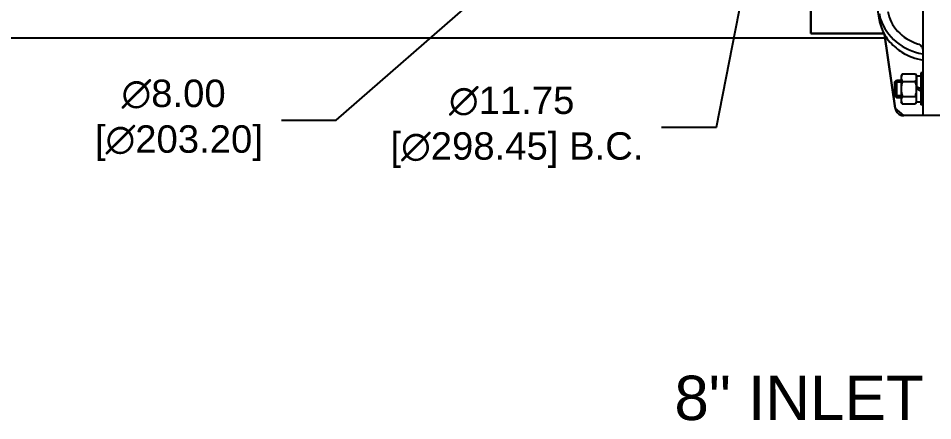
# Model space of a CAD drawing. Header units: inches. Extents: x 3 to 301, y 0 to 227.
# Drawn here: x 58.04 to 99.77, y 138.88 to 157.23 of the extents above; entities that cross this region are included whole.
import ezdxf
from ezdxf.enums import TextEntityAlignment as Align

# ---------------------------------------------------------------- set-up
doc = ezdxf.new("R2010")
doc.units = ezdxf.units.IN
doc.header["$MEASUREMENT"] = 0
doc.layers.add('OBJ', color=7, linetype='Continuous')
doc.layers.add('TXT', color=7, linetype='Continuous')
doc.styles.get("Standard").update_dxf_attribs({"font": 'arial.ttf'})
doc.dimstyles.new('STANDARD 2 PLCS', dxfattribs={"dimtxt": 0.125, "dimasz": 0.18, "dimexe": 0.18, "dimexo": 0.0625, "dimgap": 0.09, "dimtad": 0, "dimtih": 1, "dimtoh": 1, "dimzin": 4, "dimdsep": 46, "dimtxsty": 'Standard', "dimcen": 0.09, "dimaunit": 1, "dimadec": 0, "dimazin": 1, "dimtfac": 1, "dimtofl": 0, "dimtmove": 1, "dimatfit": 3, "dimfxl": 1, "dimtolj": 1, "dimtzin": 4, "dimarcsym": 0})

# ---------------------------------------------------------------- blocks, each defined once
blk = doc.blocks.new('*D169')
at = {"color": 0, "lineweight": -2, "transparency": 16777216}
for p, q in [((93.541, 170.006), (93.541, 171.806)), ((92.641, 170.906), (94.441, 170.906)), ((72.55, 152.58), (88.645, 166.631)), ((70.05, 152.58), (72.55, 152.58))]:
    blk.add_line(p, q, dxfattribs=at)
at = {"color": 0, "transparency": 16777216}
blk.add_solid([(88.371, 166.945), (88.919, 166.317), (90.528, 168.275)], dxfattribs=at)
at = {"layer": 'Defpoints', "color": 0, "transparency": 16777216}
for p in [(96.554, 173.536), (90.528, 168.275)]:
    blk.add_point(p, dxfattribs=at)
at = {"color": 0, "transparency": 16777216, "insert": (65.129, 152.58), "char_height": 1.25, "attachment_point": 5}
blk.add_mtext('\\A1;∅8.00\\P [∅203.20]', dxfattribs=at)
blk = doc.blocks.new('*D170')
at = {"color": 0, "lineweight": -2, "transparency": 16777216}
for p, q in [((93.541, 170.006), (93.541, 171.806)), ((92.641, 170.906), (94.441, 170.906)), ((89.897, 152.264), (91.934, 162.686)), ((87.397, 152.264), (89.897, 152.264))]:
    blk.add_line(p, q, dxfattribs=at)
at = {"color": 0, "transparency": 16777216}
blk.add_solid([(91.525, 162.766), (92.343, 162.606), (92.414, 165.14)], dxfattribs=at)
at = {"layer": 'Defpoints', "color": 0, "transparency": 16777216}
for p in [(94.669, 176.671), (92.414, 165.14)]:
    blk.add_point(p, dxfattribs=at)
at = {"color": 0, "transparency": 16777216, "insert": (80.554, 152.264), "char_height": 1.25, "attachment_point": 5}
blk.add_mtext('\\A1;∅11.75\\P [∅298.45] B.C.', dxfattribs=at)

msp = doc.modelspace()

# ---------------------------------------------------------------- linework, layer by layer
at = {"layer": 'OBJ', "color": 7}
for p, q in [((99.329, 152.795), (99.329, 167.432)), ((97.062, 158.76), (97.327, 157.165)), ((94.211, 158.453), (94.211, 156.536)), ((94.211, 156.536), (97.546, 156.536)), ((97.566, 156.498), (98.055, 153.132)), ((98.029, 154.325), (98.108, 154.404)), ((98.108, 154.404), (98.108, 153.617)), ((98.108, 154.404), (98.325, 154.404)), ((98.108, 154.404), (98.325, 154.404)), ((98.377, 154.692), (98.325, 154.601)), ((98.325, 154.601), (98.325, 153.42)), ((98.377, 154.692), (98.981, 154.692)), ((98.981, 154.692), (99.033, 154.601)), ((99.033, 154.605), (99.033, 154.109)), ((99.033, 154.605), (99.23, 154.605)), ((99.23, 154.739), (99.23, 153.282)), ((99.329, 154.739), (99.23, 154.739)), ((98.029, 154.325), (98.029, 153.695)), ((98.377, 154.351), (98.981, 154.351)), ((99.23, 154.01), (99.033, 154.109)), ((99.033, 154.01), (99.033, 154.109)), ((99.23, 153.912), (99.033, 154.01)), ((99.033, 153.416), (99.033, 154.01)), ((98.029, 153.695), (98.108, 153.617)), ((98.108, 153.617), (98.325, 153.617)), ((98.108, 153.617), (98.325, 153.617)), ((98.377, 153.669), (98.981, 153.669)), ((98.377, 153.328), (98.325, 153.42)), ((98.377, 153.328), (98.981, 153.328)), ((98.981, 153.328), (99.033, 153.42)), ((99.033, 153.416), (99.23, 153.416)), ((99.329, 153.282), (99.23, 153.282)), ((100.116, 152.795), (98.445, 152.795))]:
    msp.add_line(p, q, dxfattribs=at)
at = {"layer": 'OBJ'}
for p, q in [((94.211, 156.536), (94.211, 158.453)), ((97.546, 156.536), (94.211, 156.536)), ((94.211, 156.536), (94.211, 156.536)), ((97.546, 156.534), (97.546, 156.536)), ((97.546, 156.536), (97.546, 156.536)), ((97.547, 156.533), (97.546, 156.534)), ((97.548, 156.532), (97.547, 156.533)), ((97.548, 156.531), (97.548, 156.532)), ((97.549, 156.529), (97.548, 156.531)), ((97.55, 156.528), (97.549, 156.529)), ((97.55, 156.527), (97.55, 156.528)), ((97.551, 156.526), (97.55, 156.527)), ((97.552, 156.524), (97.551, 156.526)), ((97.552, 156.523), (97.552, 156.524)), ((97.553, 156.522), (97.552, 156.523)), ((97.554, 156.521), (97.553, 156.522)), ((97.554, 156.519), (97.554, 156.521)), ((97.555, 156.518), (97.554, 156.519)), ((97.556, 156.517), (97.555, 156.518)), ((97.557, 156.516), (97.556, 156.517)), ((97.557, 156.514), (97.557, 156.516)), ((97.558, 156.513), (97.557, 156.514)), ((97.559, 156.512), (97.558, 156.513)), ((97.559, 156.511), (97.559, 156.512)), ((97.56, 156.509), (97.559, 156.511)), ((97.561, 156.508), (97.56, 156.509)), ((97.561, 156.507), (97.561, 156.508)), ((97.562, 156.506), (97.561, 156.507)), ((97.563, 156.504), (97.562, 156.506)), ((97.563, 156.503), (97.563, 156.504)), ((97.564, 156.502), (97.563, 156.503)), ((97.565, 156.501), (97.564, 156.502)), ((97.566, 156.499), (97.565, 156.501)), ((97.566, 156.498), (97.566, 156.499)), ((98.055, 153.132), (97.566, 156.498)), ((97.566, 156.498), (97.566, 156.498)), ((48.743, 156.341), (97.589, 156.341)), ((98.445, 152.795), (98.055, 153.132)), ((98.055, 153.132), (98.059, 153.114)), ((98.445, 152.795), (98.055, 153.132)), ((98.059, 153.114), (98.063, 153.096)), ((98.063, 153.096), (98.067, 153.078)), ((98.067, 153.078), (98.073, 153.06)), ((98.073, 153.06), (98.08, 153.042)), ((98.08, 153.042), (98.087, 153.025)), ((98.087, 153.025), (98.095, 153.008)), ((98.095, 153.008), (98.104, 152.992)), ((98.104, 152.992), (98.114, 152.976)), ((98.114, 152.976), (98.125, 152.96)), ((98.125, 152.96), (98.136, 152.945)), ((98.136, 152.945), (98.148, 152.931)), ((98.148, 152.931), (98.16, 152.917)), ((98.16, 152.917), (98.174, 152.904)), ((98.174, 152.904), (98.187, 152.891)), ((98.187, 152.891), (98.202, 152.879)), ((98.202, 152.879), (98.217, 152.868)), ((98.217, 152.868), (98.232, 152.858)), ((98.232, 152.858), (98.248, 152.848)), ((98.248, 152.848), (98.265, 152.839)), ((98.265, 152.839), (98.282, 152.831)), ((98.282, 152.831), (98.299, 152.823)), ((98.299, 152.823), (98.316, 152.817)), ((98.316, 152.817), (98.334, 152.811)), ((98.334, 152.811), (98.352, 152.806)), ((98.352, 152.806), (98.371, 152.802)), ((98.371, 152.802), (98.389, 152.799)), ((98.389, 152.799), (98.408, 152.797)), ((98.408, 152.797), (98.426, 152.796)), ((98.426, 152.796), (98.445, 152.795)), ((99.329, 152.795), (98.445, 152.795)), ((100.116, 152.795), (99.329, 152.795)), ((99.329, 152.795), (99.329, 152.795))]:
    msp.add_line(p, q, dxfattribs=at)
at = {"layer": 'OBJ', "color": 3}
for p, q in [((98.325, 154.325), (98.029, 154.325)), ((98.325, 153.695), (98.029, 153.695))]:
    msp.add_line(p, q, dxfattribs=at)
at = {"layer": 'OBJ', "color": 7}
for centre, radius, start, end in [((99.268, 157.775), 1.967, 190.1271, 197.4513), ((99.014, 155.745), 0.315, 13.2351, 26.0486), ((99.813, 158.386), 2.82, 259.536, 260.1194), ((98.445, 153.189), 0.394, 188.2685, 270)]:
    msp.add_arc(centre, radius, start, end, dxfattribs=at)
for points, knots in [([(97.717, 157.544), (97.772, 157.214), (98.11, 156.557), (98.733, 156.182), (99.073, 156.07)], [0, 0, 0, 0, 50.607073, 104.771587, 104.771587, 104.771587, 104.771587]), ([(97.327, 157.165), (97.368, 156.92), (97.55, 156.433), (97.892, 156.044), (98.091, 155.88)], [0, 0, 0, 0, 48.354403, 98.61418, 98.61418, 98.61418, 98.61418]), ([(97.391, 157.185), (97.515, 156.791), (98.043, 156.049), (98.865, 155.693), (99.3, 155.612)], [0, 0, 0, 0, 45.20153, 93.624759, 93.624759, 93.624759, 93.624759]), ([(98.091, 155.88), (98.178, 155.808), (98.549, 155.543), (98.99, 155.38), (99.329, 155.321)], [0, 0, 0, 0, 19.289583, 78.580502, 78.580502, 78.580502, 78.580502]), ([(98.377, 154.692), (98.362, 154.665), (98.336, 154.611), (98.325, 154.551), (98.325, 154.522)], [0, 0, 0, 0, 30.154371, 58.560004, 58.560004, 58.560004, 58.560004]), ([(98.325, 154.522), (98.325, 154.493), (98.336, 154.432), (98.362, 154.378), (98.377, 154.351)], [0, 0, 0, 0, 27.427965, 56.544479, 56.544479, 56.544479, 56.544479]), ([(99.033, 154.522), (99.033, 154.551), (99.022, 154.611), (98.996, 154.665), (98.981, 154.692)], [0, 0, 0, 0, 24.52041, 50.55037, 50.55037, 50.55037, 50.55037]), ([(98.981, 154.351), (98.996, 154.378), (99.022, 154.432), (99.033, 154.493), (99.033, 154.522)], [0, 0, 0, 0, 24.226946, 47.048902, 47.048902, 47.048902, 47.048902]), ([(98.377, 154.351), (98.361, 154.296), (98.335, 154.183), (98.325, 154.068), (98.325, 154.01)], [0, 0, 0, 0, 26.262527, 52.514085, 52.514085, 52.514085, 52.514085]), ([(98.325, 154.01), (98.325, 153.953), (98.335, 153.837), (98.361, 153.725), (98.377, 153.669)], [0, 0, 0, 0, 25.530604, 51.071873, 51.071873, 51.071873, 51.071873]), ([(99.033, 154.01), (99.033, 154.068), (99.023, 154.183), (98.997, 154.296), (98.981, 154.351)], [0, 0, 0, 0, 20.761038, 41.53075, 41.53075, 41.53075, 41.53075]), ([(98.981, 153.669), (98.997, 153.725), (99.023, 153.837), (99.033, 153.953), (99.033, 154.01)], [0, 0, 0, 0, 18.451045, 36.894383, 36.894383, 36.894383, 36.894383]), ([(98.377, 153.669), (98.362, 153.643), (98.336, 153.588), (98.325, 153.528), (98.325, 153.499)], [0, 0, 0, 0, 27.156989, 52.739107, 52.739107, 52.739107, 52.739107]), ([(99.033, 153.499), (99.033, 153.528), (99.022, 153.588), (98.996, 153.643), (98.981, 153.669)], [0, 0, 0, 0, 17.059323, 35.168807, 35.168807, 35.168807, 35.168807]), ([(98.325, 153.499), (98.325, 153.47), (98.336, 153.409), (98.362, 153.355), (98.377, 153.328)], [0, 0, 0, 0, 26.074096, 53.753295, 53.753295, 53.753295, 53.753295]), ([(98.981, 153.328), (98.996, 153.355), (99.022, 153.409), (99.033, 153.47), (99.033, 153.499)], [0, 0, 0, 0, 17.984317, 34.9257, 34.9257, 34.9257, 34.9257])]:
    msp.add_open_spline(points, degree=3, knots=knots, dxfattribs=at)
for points in [[(99.073, 156.07), (99.144, 156.047), (99.212, 156.003), (99.259, 155.944)], [(99.259, 155.944), (99.274, 155.925), (99.287, 155.905), (99.297, 155.883)]]:
    msp.add_open_spline(points, degree=3, dxfattribs=at)

# ---------------------------------------------------------------- texts
at = {"layer": 'TXT', "lineweight": 5}
msp.add_text('8" INLET', height=2.025, dxfattribs=at).set_placement((93.668, 138.911), align=Align.CENTER)

# ---------------------------------------------------------------- dimensions: what is measured, and where the dimension line sits
dim = msp.add_diameter_dim_2p(p1=(94.669, 176.671), p2=(92.414, 165.14), text='<> B.C.', dimstyle='STANDARD 2 PLCS', override={"dimscale": 10, "dimasz": 0.25, "dimpost": '\\X', "dimtmove": 0})
dim.commit()
dim.dimension.update_dxf_attribs({"geometry": '*D170', "text_midpoint": (80.554, 152.264), "dimtype": 163})
dim = msp.add_diameter_dim_2p(p1=(96.554, 173.536), p2=(90.528, 168.275), dimstyle='STANDARD 2 PLCS', override={"dimscale": 10, "dimasz": 0.25, "dimpost": '\\X', "dimtmove": 0})
dim.commit()
dim.dimension.update_dxf_attribs({"geometry": '*D169', "text_midpoint": (65.129, 152.58), "dimtype": 163})

doc.saveas('drawing.dxf')
